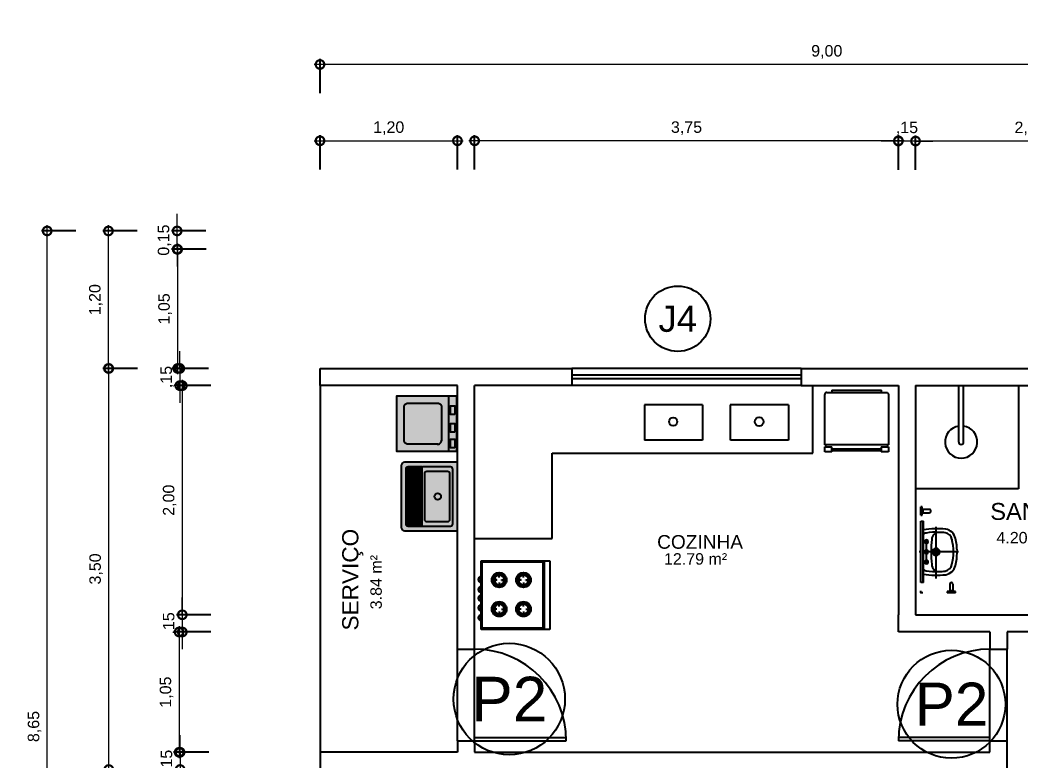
# Model space of a CAD drawing. Header units: metres. Extents: x 0 to 327, y 17 to 88.
# Drawn here: x 130.99 to 139.73, y 56.96 to 63.42 of the extents above; entities that cross this region are included whole.
import ezdxf
from ezdxf.enums import TextEntityAlignment as Align

# ---------------------------------------------------------------- set-up
doc = ezdxf.new("R2010")
doc.units = ezdxf.units.M
doc.header["$LTSCALE"] = 0.5
for name, color, linetype in [('ARQ-SAN', 1, 'Continuous'), ('ARQ_ALV CT', 5, 'Continuous'), ('ARQ_ESQ CT', 30, 'Continuous'), ('ARQ_MOB 01', 1, 'Continuous'), ('ARQ_MOB 02', 2, 'Continuous'), ('ARQ_PISO', 1, 'Continuous'), ('ARQ_SAN 01', 1, 'Continuous'), ('ARQ_SAN 02', 2, 'Continuous'), ('ARQ_SIMB 01', 1, 'Continuous'), ('ARQ_SIMB 02', 2, 'Continuous'), ('ARQ_TXT 01', 1, 'Continuous'), ('SIMB_02', 2, 'Continuous'), ('SIMB_TXT', 1, 'Continuous')]:
    doc.layers.add(name, color=color, linetype=linetype)
doc.layers.add('ARQ_COTA_AZUL', color=5, linetype='Continuous', lineweight=20, true_color=0x0000ff)
doc.styles.add('Annot_2.0mm', font='arial.ttf', dxfattribs={"height": 2})
doc.styles.add('cota', font='arial.ttf')
doc.styles.add('SIMB', font='arial.ttf')
doc.dimstyles.new('Info 01 - annot', dxfattribs={"dimtxt": 2, "dimasz": 3, "dimexe": 1, "dimexo": 1, "dimgap": 1, "dimtad": 1, "dimzin": 4, "dimtxsty": 'cota', "dimblk": 'DOTSMALL', "dimcen": 2, "dimdle": 1, "dimclrd": 256, "dimclre": 256, "dimclrt": 1, "dimazin": 2, "dimtfac": 0.09, "dimtix": 1, "dimtmove": 2, "dimatfit": 2, "dimfxl": 5, "dimfxlon": 1, "dimtolj": 1, "dimtzin": 4, "dimlwd": -1, "dimarcsym": 1})

# ---------------------------------------------------------------- blocks, each defined once
blk = doc.blocks.new('COD_ESQ')
at = {"layer": 'SIMB_02'}
blk.add_circle((0, 0), 2.5, dxfattribs=at)
at = {"layer": 'SIMB_TXT', "style": 'SIMB'}
blk.add_attdef('CDESQ', text='', height=2, dxfattribs=at).set_placement((0, 0), align=Align.MIDDLE_CENTER)
blk = doc.blocks.new('A$C0AFD4185')
at = {"color": 0}
for p, q in [((0.0112, 0.0406), (0, 0.0406)), ((0, -0.0406), (0, 0.0406)), ((0.0122, 0.0403), (0.0112, 0.0406)), ((0.0129, 0.0396), (0.0122, 0.0403)), ((0.0132, 0.0386), (0.0129, 0.0396)), ((0.0132, -0.0386), (0.0132, 0.0386)), ((0.0132, 0.02), (0.0191, 0.02)), ((0.0191, 0.02), (0.0201, 0.0198)), ((0.0191, -0.0198), (0.0191, 0.02)), ((0.0191, 0.02), (0.0191, -0.0198)), ((0.0201, 0.0198), (0.0208, 0.019)), ((0.0208, 0.019), (0.0211, 0.018)), ((0.0211, 0.018), (0.0211, -0.0177)), ((0, -0.0406), (0.0112, -0.0406)), ((0.0112, -0.0406), (0.0122, -0.0403)), ((0.0122, -0.0403), (0.0129, -0.0396)), ((0.0129, -0.0396), (0.0132, -0.0386)), ((0.0191, -0.0198), (0.0132, -0.0198)), ((0.0201, -0.0195), (0.0191, -0.0198)), ((0.0208, -0.0188), (0.0201, -0.0195)), ((0.0211, -0.0177), (0.0208, -0.0188))]:
    blk.add_line(p, q, dxfattribs=at)
blk.add_lwpolyline([(0.0211, 0.0166), (0.0211, -0.0164), (0.083, -0.0164, 0.414214), (0.0995, 0.0001), (0.0995, 0.0001, 0.414214), (0.083, 0.0166)], format="xyb", close=True, dxfattribs=at)
blk = doc.blocks.new('ESPELHO PNE - ESPELHO PNE _60x80cm_-V1138-GRL PA 20P _13_82_ - 2_ PAVIMENTO')
for p, q in [((-0.3, -0.025), (-0.3, 0)), ((-0.3, 0), (0.3, 0)), ((0.3, -0.02), (-0.3, -0.02)), ((-0.3, -0.025), (0.3, -0.025)), ((0.3, 0), (0.3, -0.025))]:
    blk.add_line(p, q)
blk = doc.blocks.new('pia_PCD')
at = {"color": 0}
for p, q in [((0.15, 0.1388), (0.15, 0.6459)), ((0.0763, 0.5), (0.0332, 0.5)), ((0.0558, 0.2787), (0.0558, 0.5213)), ((0, 0.4), (-0.0151, 0.4)), ((0.3678, 0.4), (0.025, 0.4)), ((0.0763, 0.3), (0.0332, 0.3))]:
    blk.add_line(p, q, dxfattribs=at)
for centre, radius, start, end in [((0.0335, 0.5794), 0.0378, 100.779, 103.21747), ((0.0259, 0.6167), 0.000538, 343.52676, 208.5194), ((0.156, -0.1413), 0.7689, 83.38179, 99.77198), ((0.026, 0.6164), 0.000519, 169.22715, 22.81901), ((0.1559, -0.1413), 0.7689, 83.41457, 99.72949), ((0.1403, 0.069), 0.5235, 85.64421, 99.78476), ((0.1782, 0.5171), 0.0739, 87.99587, 129.7168), ((0.1913, 0.2902), 0.3009, 80.8314, 92.00087), ((0.2388, 0.5875), 0.000527, 335.81909, 194.23097), ((0.2441, 0.6227), 0.000513, 338.81753, 185.32624), ((0.2441, 0.6225), 0.0005, 168.77708, 355.36668), ((0.225, 0.507), 0.1171, 11.94588, 80.83787), ((0.225, 0.507), 0.1171, 12.43493, 80.59847), ((0.0578, 0.5448), 0.0406, 99.1341, 147.74231), ((0.0558, 0.5), 0.0175, 0, 180), ((0.0558, 0.5), 0.0175, 180, 0), ((1.4515, 0.3995), 1.3504, 174.77398, 179.98009), ((0.1736, 0.5224), 0.0669, 129.533, 179.87902), ((0.2388, 0.5872), 0.00052, 158.20977, 11.84028), ((0.225, 0.507), 0.0815, 11.5309, 80.62515), ((0.3048, 0.5237), 0.000516, 99.94054, 2.2101), ((0.3048, 0.5237), 0.0005, 281.65873, 180), ((-0.2664, 0.3862), 0.5875, 1.34669, 13.58796), ((0.3394, 0.5317), 0.000507, 101.28019, 1.02783), ((0.3394, 0.5317), 0.0005, 282.07291, 180), ((-0.1315, 0.4111), 0.4861, 358.68584, 14.42202), ((-0.1315, 0.4111), 0.4861, 358.68584, 14.42202), ((0.0558, 0.4), 0.0178, 0, 180), ((0.0558, 0.4), 0.0178, 180, 0), ((1.4514, 0.4005), 1.3503, 180.01972, 185.22632), ((0.15, 0.4), 0.035, 0, 180), ((0.15, 0.4), 0.035, 180, 0), ((0.15, 0.4), 0.0225, 0, 180), ((0.15, 0.4), 0.0225, 180, 0), ((-0.2664, 0.4138), 0.5875, 346.41236, 358.6537), ((-0.1315, 0.3889), 0.4861, 345.57802, 1.31421), ((-0.1315, 0.3889), 0.4861, 345.57802, 1.31421), ((0.0558, 0.3), 0.0175, 359.999, 180.001), ((0.0558, 0.3), 0.0175, 180, 0), ((0.0578, 0.2552), 0.0406, 212.25969, 260.86364), ((0.1433, 0.7586), 0.5512, 260.39276, 273.82895), ((0.1757, 0.2781), 0.069, 180.52575, 229.65932), ((0.1783, 0.2831), 0.0745, 230.59277, 271.91793), ((0.1859, 0.5595), 0.3509, 269.17383, 278.6709), ((0.225, 0.293), 0.0816, 279.7599, 348.51309), ((0.225, 0.293), 0.1171, 279.40559, 348.0553), ((0.225, 0.293), 0.1171, 279.40559, 347.56623), ((0.3048, 0.2763), 0.0005, 180, 78.33252), ((0.3048, 0.2763), 0.000505, 359.22655, 258.75668), ((0.3394, 0.2683), 0.0005, 180, 77.92019), ((0.3394, 0.2683), 0.000507, 358.9698, 258.73141), ((0.1559, 0.9413), 0.7689, 260.27051, 276.5862), ((0.1559, 0.9413), 0.7689, 260.27051, 276.5862)]:
    blk.add_arc(centre, radius, start, end, dxfattribs=at)
at = {"layer": 'ARQ-SAN', "color": 255}
blk.add_lwpolyline([(0.02, 0), (0, 0), (0, 0.02)], dxfattribs=at)
at = {"color": 0}
blk.add_blockref('A$C0AFD4185', (0, 0.8), dxfattribs=at)
at = {"color": 0, "rotation": 90.00000000000001}
for name, p in [('ESPELHO PNE - ESPELHO PNE _60x80cm_-V1138-GRL PA 20P _13_82_ - 2_ PAVIMENTO', (0, 0.4)), ('A$C0AFD4185', (0.3, 0))]:
    blk.add_blockref(name, p, dxfattribs=at)
blk = doc.blocks.new('chuveiro')
at = {"linetype": 'Continuous'}
for p, q in [((-1.5, 35), (-1.5, 0)), ((1.5, 35), (1.5, 0))]:
    blk.add_line(p, q, dxfattribs=at)
for radius, start, end in [(10, 278.62693, 261.37307), (1.5, 0, 180)]:
    blk.add_arc((0, 35), radius, start, end, dxfattribs=at)
blk = doc.blocks.new('geladeira_porta_de_vidro')
for p, q in [((-0.2425, 0), (-0.2425, -0.0232)), ((-0.2425, 0), (0.2425, 0)), ((0.2425, -0.0232), (0.2425, 0)), ((-0.31, -0.5325), (-0.31, -0.0432)), ((-0.29, -0.0232), (-0.2425, -0.0232)), ((-0.31, -0.6), (-0.31, -0.5525)), ((-0.3, -0.5525), (-0.3, -0.5325)), ((0.3, -0.5325), (-0.3, -0.5325)), ((-0.3, -0.5525), (-0.24, -0.5525)), ((-0.24, -0.6), (-0.24, -0.5525)), ((-0.24, -0.5703), (0.24, -0.5703)), ((0.24, -0.5525), (0.24, -0.6)), ((0.24, -0.5525), (0.3, -0.5525)), ((0.3, -0.5325), (0.3, -0.5525)), ((0.31, -0.5525), (0.31, -0.6)), ((-0.2425, -0.6), (-0.31, -0.6)), ((-0.2425, -0.6), (-0.24, -0.6)), ((-0.2412, -0.5857), (0.24, -0.5857)), ((0.31, -0.6), (0.24, -0.6))]:
    blk.add_line(p, q)
for points in [[(-0.2425, -0.0232), (0.2425, -0.0232)], [(-0.31, -0.5325), (-0.3, -0.5325)], [(-0.31, -0.5525), (-0.3, -0.5525)], [(0.3, -0.5325), (0.31, -0.5325)], [(0.3, -0.5525), (0.31, -0.5525)]]:
    blk.add_lwpolyline(points)
blk.add_lwpolyline([(0.2425, -0.0232), (0.29, -0.0232, -0.414214), (0.31, -0.0432), (0.31, -0.5325)], format="xyb")
blk.add_arc((-0.29, -0.0432), 0.02, 90, 180)
blk = doc.blocks.new('fogao_4_bocas')
for p, q in [((-0.3, -0.6), (-0.3, 0)), ((-0.3, 0), (0.3, 0)), ((0.3, 0), (0.3, -0.6)), ((-0.3, -0.05), (0.3, -0.05)), ((-0.29, -0.06), (0.29, -0.06)), ((-0.29, -0.59), (-0.29, -0.06)), ((0.29, -0.06), (0.29, -0.59)), ((-0.1537, -0.2283), (-0.1537, -0.2303)), ((-0.1313, -0.2079), (-0.1333, -0.2079)), ((-0.1313, -0.2508), (-0.1333, -0.2508)), ((-0.1109, -0.2283), (-0.1109, -0.2303)), ((0.101, -0.2283), (0.101, -0.2303)), ((0.1234, -0.2079), (0.1214, -0.2079)), ((0.1234, -0.2508), (0.1214, -0.2508)), ((0.1438, -0.2283), (0.1438, -0.2303)), ((-0.1313, -0.4202), (-0.1333, -0.4202)), ((0.1234, -0.4202), (0.1214, -0.4202)), ((-0.1537, -0.4406), (-0.1537, -0.4426)), ((-0.1313, -0.463), (-0.1333, -0.463)), ((-0.1109, -0.4406), (-0.1109, -0.4426)), ((0.101, -0.4406), (0.101, -0.4426)), ((0.1234, -0.463), (0.1214, -0.463)), ((0.1438, -0.4406), (0.1438, -0.4426)), ((-0.1601, -0.6), (-0.3, -0.6)), ((0.29, -0.59), (-0.29, -0.59)), ((-0.1113, -0.6), (-0.1601, -0.6)), ((-0.0744, -0.6), (-0.1113, -0.6)), ((-0.0256, -0.6), (-0.0744, -0.6)), ((0.0014, -0.6), (-0.0256, -0.6)), ((0.0502, -0.6), (0.0014, -0.6)), ((0.0871, -0.6), (0.0502, -0.6)), ((0.1359, -0.6), (0.0871, -0.6)), ((0.1728, -0.6), (0.1359, -0.6)), ((0.2217, -0.6), (0.1728, -0.6)), ((0.3, -0.6), (0.2217, -0.6))]:
    blk.add_line(p, q)
for points in [[(-0.1333, -0.2079), (-0.1333, -0.1665)], [(-0.1313, -0.2079), (-0.1313, -0.1665)], [(0.1214, -0.2079), (0.1214, -0.1665)], [(0.1234, -0.2079), (0.1234, -0.1665)], [(-0.1537, -0.2283), (-0.1951, -0.2283)], [(-0.1537, -0.2303), (-0.1951, -0.2303)], [(-0.1333, -0.2508), (-0.1333, -0.2922)], [(-0.1313, -0.2508), (-0.1313, -0.2922)], [(-0.1109, -0.2283), (-0.0695, -0.2283)], [(-0.1109, -0.2303), (-0.0695, -0.2303)], [(0.101, -0.2283), (0.0596, -0.2283)], [(0.101, -0.2303), (0.0596, -0.2303)], [(0.1214, -0.2508), (0.1214, -0.2922)], [(0.1234, -0.2508), (0.1234, -0.2922)], [(0.1438, -0.2283), (0.1852, -0.2283)], [(0.1438, -0.2303), (0.1852, -0.2303)], [(-0.1333, -0.4202), (-0.1333, -0.3788)], [(-0.1313, -0.4202), (-0.1313, -0.3788)], [(0.1214, -0.4202), (0.1214, -0.3788)], [(0.1234, -0.4202), (0.1234, -0.3788)], [(-0.1537, -0.4406), (-0.1951, -0.4406)], [(-0.1537, -0.4426), (-0.1951, -0.4426)], [(-0.1333, -0.463), (-0.1333, -0.5044)], [(-0.1313, -0.463), (-0.1313, -0.5044)], [(-0.1109, -0.4406), (-0.0695, -0.4406)], [(-0.1109, -0.4426), (-0.0695, -0.4426)], [(0.101, -0.4406), (0.0596, -0.4406)], [(0.101, -0.4426), (0.0596, -0.4426)], [(0.1214, -0.463), (0.1214, -0.5044)], [(0.1234, -0.463), (0.1234, -0.5044)], [(0.1438, -0.4406), (0.1852, -0.4406)], [(0.1438, -0.4426), (0.1852, -0.4426)]]:
    blk.add_lwpolyline(points)
for centre in [(-0.1323, -0.2293), (0.1224, -0.2293), (-0.1323, -0.4416), (0.1224, -0.4416)]:
    blk.add_circle(centre, 0.0647)
for centre, radius, start, end in [((-0.1323, -0.2293), 0.0628, 90.91173, 179.08827), ((-0.1323, -0.2293), 0.0628, 0.91173, 89.08827), ((0.1224, -0.2293), 0.0628, 90.91173, 179.08827), ((0.1224, -0.2293), 0.0628, 0.91173, 89.08827), ((-0.1323, -0.2293), 0.0628, 180.91173, 269.08827), ((-0.1323, -0.2293), 0.0529, 91.08404, 178.91596), ((-0.1323, -0.2293), 0.0529, 181.08404, 268.91596), ((-0.1323, -0.2293), 0.0429, 91.33702, 178.66298), ((-0.1323, -0.2293), 0.0429, 181.33702, 268.66298), ((-0.1323, -0.2293), 0.0529, 1.08404, 88.91596), ((-0.1323, -0.2293), 0.0429, 1.33702, 88.66298), ((-0.1323, -0.2293), 0.0628, 270.91173, 359.08827), ((-0.1323, -0.2293), 0.0529, 271.08404, 358.91596), ((-0.1323, -0.2293), 0.0429, 271.33702, 358.66298), ((0.1224, -0.2293), 0.0628, 180.91173, 269.08827), ((0.1224, -0.2293), 0.0529, 91.08404, 178.91596), ((0.1224, -0.2293), 0.0529, 181.08404, 268.91596), ((0.1224, -0.2293), 0.0429, 91.33702, 178.66298), ((0.1224, -0.2293), 0.0429, 181.33702, 268.66298), ((0.1224, -0.2293), 0.0529, 1.08404, 88.91596), ((0.1224, -0.2293), 0.0429, 1.33702, 88.66298), ((0.1224, -0.2293), 0.0429, 271.33702, 358.66298), ((0.1224, -0.2293), 0.0529, 271.08404, 358.91596), ((0.1224, -0.2293), 0.0628, 270.91173, 359.08827), ((-0.1323, -0.4416), 0.0628, 90.91173, 179.08827), ((-0.1323, -0.4416), 0.0529, 91.08404, 178.91596), ((-0.1323, -0.4416), 0.0429, 91.33702, 178.66298), ((-0.1323, -0.4416), 0.0628, 0.91173, 89.08827), ((-0.1323, -0.4416), 0.0529, 1.08404, 88.91596), ((-0.1323, -0.4416), 0.0429, 1.33702, 88.66298), ((0.1224, -0.4416), 0.0628, 90.91173, 179.08827), ((0.1224, -0.4416), 0.0529, 91.08404, 178.91596), ((0.1224, -0.4416), 0.0429, 91.33702, 178.66298), ((0.1224, -0.4416), 0.0628, 0.91173, 89.08827), ((0.1224, -0.4416), 0.0529, 1.08404, 88.91596), ((0.1224, -0.4416), 0.0429, 1.33702, 88.66298), ((-0.1323, -0.4416), 0.0628, 180.91173, 269.08827), ((-0.1323, -0.4416), 0.0529, 181.08404, 268.91596), ((-0.1323, -0.4416), 0.0429, 181.33702, 268.66298), ((-0.1323, -0.4416), 0.0628, 270.91173, 359.08827), ((-0.1323, -0.4416), 0.0529, 271.08404, 358.91596), ((-0.1323, -0.4416), 0.0429, 271.33702, 358.66298), ((0.1224, -0.4416), 0.0628, 180.91173, 269.08827), ((0.1224, -0.4416), 0.0529, 181.08404, 268.91596), ((0.1224, -0.4416), 0.0429, 181.33702, 268.66298), ((0.1224, -0.4416), 0.0628, 270.91173, 359.08827), ((0.1224, -0.4416), 0.0529, 271.08404, 358.91596), ((0.1224, -0.4416), 0.0429, 271.33702, 358.66298), ((-0.1357, -0.6), 0.0244, 180, 0), ((-0.1357, -0.6), 0.0214, 180, 0), ((-0.05, -0.6), 0.0244, 180, 0), ((-0.05, -0.6), 0.0214, 180, 0), ((0.0258, -0.6), 0.0244, 180, 0), ((0.0258, -0.6), 0.0214, 180, 0), ((0.1115, -0.6), 0.0244, 180, 0), ((0.1115, -0.6), 0.0214, 180, 0), ((0.1972, -0.6), 0.0244, 180, 0), ((0.1972, -0.6), 0.0214, 180, 0)]:
    blk.add_arc(centre, radius, start, end)
blk = doc.blocks.new('_DotSmall')
at = {"color": 0, "linetype": 'ByBlock', "const_width": 0.5}
blk.add_lwpolyline([(-0.0625, 0, 1), (0.0625, 0, 1)], format="xyb", close=True, dxfattribs=at)
blk = doc.blocks.new('*D39')
at = {"layer": 'ARQ_COTA_AZUL', "transparency": 16777216}
for p, q in [((149.1405, 57.6327), (149.1405, 57.7827)), ((149.1405, 57.4827), (149.1405, 57.6327)), ((149.1405, 57.4827), (149.1405, 57.3327))]:
    blk.add_line(p, q, dxfattribs=at)
at = {"layer": 'ARQ_COTA_AZUL', "lineweight": -2, "transparency": 16777216}
for p, q in [((148.8905, 57.6327), (149.1905, 57.6327)), ((148.8905, 57.4827), (149.1905, 57.4827))]:
    blk.add_line(p, q, dxfattribs=at)
at = {"layer": 'ARQ_COTA_AZUL', "transparency": 16777216, "xscale": 0.15, "yscale": 0.15, "zscale": 0.15}
for p, rotation in [((149.1405, 57.6327), 270), ((149.1405, 57.4827), 90)]:
    blk.add_blockref('_DotSmall', p, dxfattribs=dict(at, rotation=rotation))
at = {"layer": 'ARQ_COTA_AZUL', "color": 1, "transparency": 16777216, "insert": (149.0304, 57.5577), "char_height": 0.1, "attachment_point": 5, "rotation": 90, "style": 'cota'}
blk.add_mtext('\\A1;,15', dxfattribs=at)
blk = doc.blocks.new('*D48')
at = {"layer": 'ARQ_COTA_AZUL', "lineweight": -2, "transparency": 16777216}
for p, q in [((138.8113, 62.1172), (138.8113, 62.4172)), ((140.8113, 62.1172), (140.8113, 62.4172))]:
    blk.add_line(p, q, dxfattribs=at)
at = {"layer": 'ARQ_COTA_AZUL', "transparency": 16777216}
blk.add_line((140.8613, 62.3672), (138.7613, 62.3672), dxfattribs=at)
at = {"layer": 'ARQ_COTA_AZUL', "transparency": 16777216, "xscale": 0.15, "yscale": 0.15, "zscale": 0.15, "rotation": 180}
blk.add_blockref('_DotSmall', (138.8113, 62.3672), dxfattribs=at)
at = {"layer": 'ARQ_COTA_AZUL', "transparency": 16777216, "xscale": 0.15, "yscale": 0.15, "zscale": 0.15}
blk.add_blockref('_DotSmall', (140.8113, 62.3672), dxfattribs=at)
at = {"layer": 'ARQ_COTA_AZUL', "color": 1, "transparency": 16777216, "insert": (139.8113, 62.4773), "char_height": 0.1, "attachment_point": 5, "style": 'cota'}
blk.add_mtext('\\A1;2,10', dxfattribs=at)
blk = doc.blocks.new('*D49')
at = {"layer": 'ARQ_COTA_AZUL', "lineweight": -2, "transparency": 16777216}
for p, q in [((138.6613, 62.1172), (138.6613, 62.4172)), ((138.8113, 62.1172), (138.8113, 62.4172))]:
    blk.add_line(p, q, dxfattribs=at)
at = {"layer": 'ARQ_COTA_AZUL', "transparency": 16777216}
for p, q in [((138.6613, 62.3672), (138.5113, 62.3672)), ((138.8113, 62.3672), (138.6613, 62.3672)), ((138.8113, 62.3672), (138.9613, 62.3672))]:
    blk.add_line(p, q, dxfattribs=at)
at = {"layer": 'ARQ_COTA_AZUL', "transparency": 16777216, "xscale": 0.15, "yscale": 0.15, "zscale": 0.15}
blk.add_blockref('_DotSmall', (138.6613, 62.3672), dxfattribs=at)
at = {"layer": 'ARQ_COTA_AZUL', "transparency": 16777216, "xscale": 0.15, "yscale": 0.15, "zscale": 0.15, "rotation": 180}
blk.add_blockref('_DotSmall', (138.8113, 62.3672), dxfattribs=at)
at = {"layer": 'ARQ_COTA_AZUL', "color": 1, "transparency": 16777216, "insert": (138.7363, 62.4773), "char_height": 0.1, "attachment_point": 5, "style": 'cota'}
blk.add_mtext('\\A1;,15', dxfattribs=at)
blk = doc.blocks.new('*D50')
at = {"layer": 'ARQ_COTA_AZUL', "lineweight": -2, "transparency": 16777216}
for p, q in [((134.9616, 62.1195), (134.9616, 62.4195)), ((138.6616, 62.1195), (138.6616, 62.4195))]:
    blk.add_line(p, q, dxfattribs=at)
at = {"layer": 'ARQ_COTA_AZUL', "transparency": 16777216}
blk.add_line((138.7116, 62.3695), (134.9116, 62.3695), dxfattribs=at)
at = {"layer": 'ARQ_COTA_AZUL', "transparency": 16777216, "xscale": 0.15, "yscale": 0.15, "zscale": 0.15, "rotation": 180}
blk.add_blockref('_DotSmall', (134.9616, 62.3695), dxfattribs=at)
at = {"layer": 'ARQ_COTA_AZUL', "transparency": 16777216, "xscale": 0.15, "yscale": 0.15, "zscale": 0.15}
blk.add_blockref('_DotSmall', (138.6616, 62.3695), dxfattribs=at)
at = {"layer": 'ARQ_COTA_AZUL', "color": 1, "transparency": 16777216, "insert": (136.8116, 62.4796), "char_height": 0.1, "attachment_point": 5, "style": 'cota'}
blk.add_mtext('\\A1;3,75', dxfattribs=at)
blk = doc.blocks.new('*D51')
at = {"layer": 'ARQ_COTA_AZUL', "transparency": 16777216}
for p, q in [((132.3639, 61.5827), (132.3639, 61.7327)), ((132.3639, 61.4227), (132.3639, 61.5827)), ((132.3639, 61.4227), (132.3639, 61.2727))]:
    blk.add_line(p, q, dxfattribs=at)
at = {"layer": 'ARQ_COTA_AZUL', "lineweight": -2, "transparency": 16777216}
for p, q in [((132.6139, 61.5827), (132.3139, 61.5827)), ((132.6139, 61.4227), (132.3139, 61.4227))]:
    blk.add_line(p, q, dxfattribs=at)
at = {"layer": 'ARQ_COTA_AZUL', "transparency": 16777216, "xscale": 0.15, "yscale": 0.15, "zscale": 0.15}
for p, rotation in [((132.3639, 61.5827), 270), ((132.3639, 61.4227), 90)]:
    blk.add_blockref('_DotSmall', p, dxfattribs=dict(at, rotation=rotation))
at = {"layer": 'ARQ_COTA_AZUL', "color": 1, "transparency": 16777216, "insert": (132.2538, 61.5027), "char_height": 0.1, "attachment_point": 5, "rotation": 90, "style": 'cota'}
blk.add_mtext('\\A1;0,15', dxfattribs=at)
blk = doc.blocks.new('*D54')
at = {"layer": 'ARQ_COTA_AZUL', "transparency": 16777216}
blk.add_line((132.3684, 61.4727), (132.3684, 60.3327), dxfattribs=at)
at = {"layer": 'ARQ_COTA_AZUL', "lineweight": -2, "transparency": 16777216}
for p, q in [((132.6184, 61.4227), (132.3184, 61.4227)), ((132.6184, 60.3827), (132.3184, 60.3827))]:
    blk.add_line(p, q, dxfattribs=at)
at = {"layer": 'ARQ_COTA_AZUL', "transparency": 16777216, "xscale": 0.15, "yscale": 0.15, "zscale": 0.15}
for p, rotation in [((132.3684, 61.4227), 90), ((132.3684, 60.3827), 270)]:
    blk.add_blockref('_DotSmall', p, dxfattribs=dict(at, rotation=rotation))
at = {"layer": 'ARQ_COTA_AZUL', "color": 1, "transparency": 16777216, "insert": (132.2584, 60.9027), "char_height": 0.1, "attachment_point": 5, "rotation": 90, "style": 'cota'}
blk.add_mtext('\\A1;1,05', dxfattribs=at)
blk = doc.blocks.new('*D55')
at = {"layer": 'ARQ_COTA_AZUL', "transparency": 16777216}
for p, q in [((132.3872, 60.3827), (132.3872, 60.5327)), ((132.3872, 60.3827), (132.3872, 60.2327)), ((132.3872, 60.2327), (132.3872, 60.0827))]:
    blk.add_line(p, q, dxfattribs=at)
at = {"layer": 'ARQ_COTA_AZUL', "lineweight": -2, "transparency": 16777216}
for p, q in [((132.6372, 60.3827), (132.3372, 60.3827)), ((132.6372, 60.2327), (132.3372, 60.2327))]:
    blk.add_line(p, q, dxfattribs=at)
at = {"layer": 'ARQ_COTA_AZUL', "transparency": 16777216, "xscale": 0.15, "yscale": 0.15, "zscale": 0.15}
for p, rotation in [((132.3872, 60.3827), 270), ((132.3872, 60.2327), 90)]:
    blk.add_blockref('_DotSmall', p, dxfattribs=dict(at, rotation=rotation))
at = {"layer": 'ARQ_COTA_AZUL', "color": 1, "transparency": 16777216, "insert": (132.2771, 60.3077), "char_height": 0.1, "attachment_point": 5, "rotation": 90, "style": 'cota'}
blk.add_mtext('\\A1;,15', dxfattribs=at)
blk = doc.blocks.new('*D56')
at = {"layer": 'ARQ_COTA_AZUL', "lineweight": -2, "transparency": 16777216}
for p, q in [((132.6589, 60.2327), (132.3589, 60.2327)), ((132.6589, 58.2327), (132.3589, 58.2327))]:
    blk.add_line(p, q, dxfattribs=at)
at = {"layer": 'ARQ_COTA_AZUL', "transparency": 16777216}
blk.add_line((132.4089, 60.2827), (132.4089, 58.1827), dxfattribs=at)
at = {"layer": 'ARQ_COTA_AZUL', "transparency": 16777216, "xscale": 0.15, "yscale": 0.15, "zscale": 0.15}
for p, rotation in [((132.4089, 60.2327), 90), ((132.4089, 58.2327), 270)]:
    blk.add_blockref('_DotSmall', p, dxfattribs=dict(at, rotation=rotation))
at = {"layer": 'ARQ_COTA_AZUL', "color": 1, "transparency": 16777216, "insert": (132.2988, 59.2327), "char_height": 0.1, "attachment_point": 5, "rotation": 90, "style": 'cota'}
blk.add_mtext('\\A1;2,00', dxfattribs=at)
blk = doc.blocks.new('*D57')
at = {"layer": 'ARQ_COTA_AZUL', "transparency": 16777216}
for p, q in [((132.4089, 58.2327), (132.4089, 58.3827)), ((132.4089, 58.2327), (132.4089, 58.0827)), ((132.4089, 58.0827), (132.4089, 57.9327))]:
    blk.add_line(p, q, dxfattribs=at)
at = {"layer": 'ARQ_COTA_AZUL', "lineweight": -2, "transparency": 16777216}
for p, q in [((132.6589, 58.2327), (132.3589, 58.2327)), ((132.6589, 58.0827), (132.3589, 58.0827))]:
    blk.add_line(p, q, dxfattribs=at)
at = {"layer": 'ARQ_COTA_AZUL', "transparency": 16777216, "xscale": 0.15, "yscale": 0.15, "zscale": 0.15}
for p, rotation in [((132.4089, 58.2327), 270), ((132.4089, 58.0827), 90)]:
    blk.add_blockref('_DotSmall', p, dxfattribs=dict(at, rotation=rotation))
at = {"layer": 'ARQ_COTA_AZUL', "color": 1, "transparency": 16777216, "insert": (132.2988, 58.1577), "char_height": 0.1, "attachment_point": 5, "rotation": 90, "style": 'cota'}
blk.add_mtext('\\A1;,15', dxfattribs=at)
blk = doc.blocks.new('*D58')
at = {"layer": 'ARQ_COTA_AZUL', "transparency": 16777216}
blk.add_line((132.381, 58.1327), (132.381, 56.9827), dxfattribs=at)
at = {"layer": 'ARQ_COTA_AZUL', "lineweight": -2, "transparency": 16777216}
for p, q in [((132.631, 58.0827), (132.331, 58.0827)), ((132.631, 57.0327), (132.331, 57.0327))]:
    blk.add_line(p, q, dxfattribs=at)
at = {"layer": 'ARQ_COTA_AZUL', "transparency": 16777216, "xscale": 0.15, "yscale": 0.15, "zscale": 0.15}
for p, rotation in [((132.381, 58.0827), 90), ((132.381, 57.0327), 270)]:
    blk.add_blockref('_DotSmall', p, dxfattribs=dict(at, rotation=rotation))
at = {"layer": 'ARQ_COTA_AZUL', "color": 1, "transparency": 16777216, "insert": (132.2709, 57.5577), "char_height": 0.1, "attachment_point": 5, "rotation": 90, "style": 'cota'}
blk.add_mtext('\\A1;1,05', dxfattribs=at)
blk = doc.blocks.new('*D59')
at = {"layer": 'ARQ_COTA_AZUL', "transparency": 16777216}
for p, q in [((132.3898, 57.0327), (132.3898, 57.1827)), ((132.3898, 57.0327), (132.3898, 56.8827)), ((132.3898, 56.8827), (132.3898, 56.7327))]:
    blk.add_line(p, q, dxfattribs=at)
at = {"layer": 'ARQ_COTA_AZUL', "lineweight": -2, "transparency": 16777216}
for p, q in [((132.6398, 57.0327), (132.3398, 57.0327)), ((132.6398, 56.8827), (132.3398, 56.8827))]:
    blk.add_line(p, q, dxfattribs=at)
at = {"layer": 'ARQ_COTA_AZUL', "transparency": 16777216, "xscale": 0.15, "yscale": 0.15, "zscale": 0.15}
for p, rotation in [((132.3898, 57.0327), 270), ((132.3898, 56.8827), 90)]:
    blk.add_blockref('_DotSmall', p, dxfattribs=dict(at, rotation=rotation))
at = {"layer": 'ARQ_COTA_AZUL', "color": 1, "transparency": 16777216, "insert": (132.2797, 56.9577), "char_height": 0.1, "attachment_point": 5, "rotation": 90, "style": 'cota'}
blk.add_mtext('\\A1;,15', dxfattribs=at)
blk = doc.blocks.new('*D65')
at = {"layer": 'ARQ_COTA_AZUL', "transparency": 16777216}
blk.add_line((131.7669, 56.8327), (131.7669, 60.4327), dxfattribs=at)
at = {"layer": 'ARQ_COTA_AZUL', "lineweight": -2, "transparency": 16777216}
for p, q in [((132.0169, 60.3827), (131.7169, 60.3827)), ((132.0169, 56.8827), (131.7169, 56.8827))]:
    blk.add_line(p, q, dxfattribs=at)
at = {"layer": 'ARQ_COTA_AZUL', "transparency": 16777216, "xscale": 0.15, "yscale": 0.15, "zscale": 0.15}
for p, rotation in [((131.7669, 60.3827), 90), ((131.7669, 56.8827), 270)]:
    blk.add_blockref('_DotSmall', p, dxfattribs=dict(at, rotation=rotation))
at = {"layer": 'ARQ_COTA_AZUL', "color": 1, "transparency": 16777216, "insert": (131.6568, 58.6327), "char_height": 0.1, "attachment_point": 5, "rotation": 90, "style": 'cota'}
blk.add_mtext('\\A1;3,50', dxfattribs=at)
blk = doc.blocks.new('*D66')
at = {"layer": 'ARQ_COTA_AZUL', "transparency": 16777216}
blk.add_line((131.229, 52.8827), (131.229, 61.6327), dxfattribs=at)
at = {"layer": 'ARQ_COTA_AZUL', "lineweight": -2, "transparency": 16777216}
for p, q in [((131.479, 61.5827), (131.179, 61.5827)), ((131.479, 52.9327), (131.179, 52.9327))]:
    blk.add_line(p, q, dxfattribs=at)
at = {"layer": 'ARQ_COTA_AZUL', "transparency": 16777216, "xscale": 0.15, "yscale": 0.15, "zscale": 0.15}
for p, rotation in [((131.229, 61.5827), 90), ((131.229, 52.9327), 270)]:
    blk.add_blockref('_DotSmall', p, dxfattribs=dict(at, rotation=rotation))
at = {"layer": 'ARQ_COTA_AZUL', "color": 1, "transparency": 16777216, "insert": (131.1189, 57.2577), "char_height": 0.1, "attachment_point": 5, "rotation": 90, "style": 'cota'}
blk.add_mtext('\\A1;8,65', dxfattribs=at)
blk = doc.blocks.new('*D67')
at = {"layer": 'ARQ_COTA_AZUL', "lineweight": -2, "transparency": 16777216}
for p, q in [((133.6088, 63.628), (133.6088, 63.928)), ((147.5613, 63.628), (147.5613, 63.928))]:
    blk.add_line(p, q, dxfattribs=at)
at = {"layer": 'ARQ_COTA_AZUL', "transparency": 16777216}
blk.add_line((147.6113, 63.878), (133.5588, 63.878), dxfattribs=at)
at = {"layer": 'ARQ_COTA_AZUL', "transparency": 16777216, "xscale": 0.15, "yscale": 0.15, "zscale": 0.15, "rotation": 180}
blk.add_blockref('_DotSmall', (133.6088, 63.878), dxfattribs=at)
at = {"layer": 'ARQ_COTA_AZUL', "transparency": 16777216, "xscale": 0.15, "yscale": 0.15, "zscale": 0.15}
blk.add_blockref('_DotSmall', (147.5613, 63.878), dxfattribs=at)
at = {"layer": 'ARQ_COTA_AZUL', "color": 1, "transparency": 16777216, "insert": (140.585, 63.9881), "char_height": 0.1, "attachment_point": 5, "style": 'cota'}
blk.add_mtext('\\A1;14,10', dxfattribs=at)
blk = doc.blocks.new('*D69')
at = {"layer": 'ARQ_COTA_AZUL', "lineweight": -2, "transparency": 16777216}
for p, q in [((139.6044, 50.9349), (139.6044, 50.6349)), ((142.4544, 50.9349), (142.4544, 50.6349))]:
    blk.add_line(p, q, dxfattribs=at)
at = {"layer": 'ARQ_COTA_AZUL', "transparency": 16777216}
blk.add_line((139.5544, 50.6849), (142.5044, 50.6849), dxfattribs=at)
at = {"layer": 'ARQ_COTA_AZUL', "transparency": 16777216, "xscale": 0.15, "yscale": 0.15, "zscale": 0.15, "rotation": 180}
blk.add_blockref('_DotSmall', (139.6044, 50.6849), dxfattribs=at)
at = {"layer": 'ARQ_COTA_AZUL', "transparency": 16777216, "xscale": 0.15, "yscale": 0.15, "zscale": 0.15}
blk.add_blockref('_DotSmall', (142.4544, 50.6849), dxfattribs=at)
at = {"layer": 'ARQ_COTA_AZUL', "color": 1, "transparency": 16777216, "insert": (141.0294, 50.795), "char_height": 0.1, "width": 0.26221, "attachment_point": 5, "style": 'cota'}
blk.add_mtext('\\A1;3,00', dxfattribs=at)
blk = doc.blocks.new('*D70')
at = {"layer": 'ARQ_COTA_AZUL', "lineweight": -2, "transparency": 16777216}
for p, q in [((139.4613, 50.9349), (139.4613, 50.6349)), ((139.6113, 50.9349), (139.6113, 50.6349))]:
    blk.add_line(p, q, dxfattribs=at)
at = {"layer": 'ARQ_COTA_AZUL', "transparency": 16777216}
for p, q in [((139.4613, 50.6849), (139.3113, 50.6849)), ((139.4613, 50.6849), (139.6113, 50.6849)), ((139.6113, 50.6849), (139.7613, 50.6849))]:
    blk.add_line(p, q, dxfattribs=at)
at = {"layer": 'ARQ_COTA_AZUL', "transparency": 16777216, "xscale": 0.15, "yscale": 0.15, "zscale": 0.15}
blk.add_blockref('_DotSmall', (139.4613, 50.6849), dxfattribs=at)
at = {"layer": 'ARQ_COTA_AZUL', "transparency": 16777216, "xscale": 0.15, "yscale": 0.15, "zscale": 0.15, "rotation": 180}
blk.add_blockref('_DotSmall', (139.6113, 50.6849), dxfattribs=at)
at = {"layer": 'ARQ_COTA_AZUL', "color": 1, "transparency": 16777216, "insert": (139.5363, 50.795), "char_height": 0.1, "attachment_point": 5, "style": 'cota'}
blk.add_mtext('\\A1;,15', dxfattribs=at)
blk = doc.blocks.new('*D73')
at = {"layer": 'ARQ_COTA_AZUL', "lineweight": -2, "transparency": 16777216}
for p, q in [((139.4613, 50.6311), (139.4613, 50.3311)), ((142.4613, 50.6311), (142.4613, 50.3311))]:
    blk.add_line(p, q, dxfattribs=at)
at = {"layer": 'ARQ_COTA_AZUL', "transparency": 16777216}
blk.add_line((139.4113, 50.3811), (142.5113, 50.3811), dxfattribs=at)
at = {"layer": 'ARQ_COTA_AZUL', "transparency": 16777216, "xscale": 0.15, "yscale": 0.15, "zscale": 0.15, "rotation": 180}
blk.add_blockref('_DotSmall', (139.4613, 50.3811), dxfattribs=at)
at = {"layer": 'ARQ_COTA_AZUL', "transparency": 16777216, "xscale": 0.15, "yscale": 0.15, "zscale": 0.15}
blk.add_blockref('_DotSmall', (142.4613, 50.3811), dxfattribs=at)
at = {"layer": 'ARQ_COTA_AZUL', "color": 1, "transparency": 16777216, "insert": (140.9613, 50.4912), "char_height": 0.1, "attachment_point": 5, "style": 'cota'}
blk.add_mtext('\\A1;3,15', dxfattribs=at)
blk = doc.blocks.new('*D78')
at = {"layer": 'ARQ_COTA_AZUL', "transparency": 16777216}
blk.add_line((131.7641, 60.3327), (131.7641, 61.6327), dxfattribs=at)
at = {"layer": 'ARQ_COTA_AZUL', "lineweight": -2, "transparency": 16777216}
for p, q in [((132.0141, 61.5827), (131.7141, 61.5827)), ((132.0141, 60.3827), (131.7141, 60.3827))]:
    blk.add_line(p, q, dxfattribs=at)
at = {"layer": 'ARQ_COTA_AZUL', "transparency": 16777216, "xscale": 0.15, "yscale": 0.15, "zscale": 0.15}
for p, rotation in [((131.7641, 61.5827), 90), ((131.7641, 60.3827), 270)]:
    blk.add_blockref('_DotSmall', p, dxfattribs=dict(at, rotation=rotation))
at = {"layer": 'ARQ_COTA_AZUL', "color": 1, "transparency": 16777216, "insert": (131.654, 60.9827), "char_height": 0.1, "attachment_point": 5, "rotation": 90, "style": 'cota'}
blk.add_mtext('\\A1;1,20', dxfattribs=at)
blk = doc.blocks.new('maq. lavar_02')
at = {"true_color": 0xffffff}
h = blk.add_hatch(color=7, dxfattribs=at)
h.dxf.hatch_style = 1
h.paths.add_polyline_path([(0.75, 0), (0, 0), (0, 0.8), (0.75, 0.8)])
for points in [[(0.75, 0), (0, 0), (0, 0.8), (0.75, 0.8), (0.75, 0)], [(0, 0.1), (0.75, 0.1)]]:
    blk.add_lwpolyline(points)
blk.add_lwpolyline([(0.1, 0.245), (0.1, 0.65, -0.414214), (0.15, 0.7), (0.6, 0.7, -0.414214), (0.65, 0.65), (0.65, 0.25, -0.414214), (0.6, 0.2), (0.147, 0.2)], format="xyb")
for points in [[(0.052, 0.02), (0.052, 0.078), (0.167, 0.078), (0.167, 0.02)], [(0.26, 0.02), (0.26, 0.078), (0.376, 0.078), (0.376, 0.02)], [(0.5, 0.02), (0.5, 0.078), (0.615, 0.078), (0.615, 0.02)]]:
    blk.add_lwpolyline(points, close=True)
blk.add_arc((0.15, 0.25), 0.05, 173.8325, 273.1265)
blk = doc.blocks.new('tanque_05')
at = {"true_color": 0xffffff}
h = blk.add_hatch(color=7, dxfattribs=at)
h.dxf.hatch_style = 1
edge = h.paths.add_edge_path()
edge.add_line((-0.2686, -0.4916), (0.2686, -0.4916))
edge.add_arc((0.2686, -0.4612), 0.0304, 270, 360)
edge.add_line((0.299, -0.4612), (0.299, -0.0101))
edge.add_arc((0.2889, -0.0101), 0.0101, 0, 90)
edge.add_line((0.2889, 0), (-0.2889, 0))
edge.add_arc((-0.2889, -0.0101), 0.0101, 90, 180)
edge.add_line((-0.299, -0.0101), (-0.299, -0.4612))
edge.add_arc((-0.2686, -0.4612), 0.0304, 180, 270)
for p, q in [((-0.2585, -0.3249), (0.2585, -0.3249)), ((0.2585, -0.331), (-0.2585, -0.331)), ((-0.2585, -0.3452), (0.2585, -0.3452)), ((0.2585, -0.3513), (-0.2585, -0.3513)), ((-0.2585, -0.3654), (0.2585, -0.3654)), ((0.2585, -0.3715), (-0.2585, -0.3715)), ((-0.2585, -0.3857), (0.2585, -0.3857)), ((0.2585, -0.3918), (-0.2585, -0.3918)), ((-0.2585, -0.406), (0.2585, -0.406)), ((0.2585, -0.4121), (-0.2585, -0.4121)), ((-0.2585, -0.4263), (0.2585, -0.4263)), ((-0.251, -0.4465), (0.251, -0.4465))]:
    blk.add_line(p, q)
for points in [[(-0.2686, -0.4916), (0.2686, -0.4916, 0.414214), (0.299, -0.4612), (0.299, -0.0101, 0.414214), (0.2889, 0), (-0.2889, 0, 0.414214), (-0.299, -0.0101), (-0.299, -0.4612, 0.414214)], [(-0.1977, -0.2889), (0.1977, -0.2889, 0.414214), (0.2179, -0.2686), (0.2179, -0.0862, 0.414214), (0.1977, -0.0659), (-0.1977, -0.0659, 0.414214), (-0.2179, -0.0862), (-0.2179, -0.2686, 0.414214)]]:
    blk.add_lwpolyline(points, format="xyb", close=True)
for points in [[(0.2585, -0.2807), (0.2585, -0.0608, 0.414214), (0.2382, -0.0405), (-0.2382, -0.0405, 0.414214), (-0.2585, -0.0608), (-0.2585, -0.2807)], [(-0.2585, -0.2822), (-0.2585, -0.3006, 0.414214), (-0.2484, -0.3107), (-0.2357, -0.3107), (0.2342, -0.3107), (0.2484, -0.3107, 0.414214), (0.2585, -0.3006), (0.2585, -0.2822)], [(-0.2585, -0.3092), (-0.2585, -0.4308, 0.414214), (-0.2382, -0.4511), (0.2382, -0.4511, 0.414214), (0.2585, -0.4308), (0.2585, -0.3092, 0.414214)]]:
    blk.add_lwpolyline(points, format="xyb")
blk.add_lwpolyline([(0.2584, -0.4323), (-0.2584, -0.4323)])
blk.add_circle((0, -0.1723), 0.0284)
blk = doc.blocks.new('*D104')
at = {"layer": 'ARQ_COTA_AZUL', "lineweight": -2, "transparency": 16777216}
for p, q in [((133.6113, 62.1196), (133.6113, 62.4196)), ((134.8113, 62.1196), (134.8113, 62.4196))]:
    blk.add_line(p, q, dxfattribs=at)
at = {"layer": 'ARQ_COTA_AZUL', "transparency": 16777216}
blk.add_line((133.5613, 62.3696), (134.8613, 62.3696), dxfattribs=at)
at = {"layer": 'ARQ_COTA_AZUL', "transparency": 16777216, "xscale": 0.15, "yscale": 0.15, "zscale": 0.15, "rotation": 180}
blk.add_blockref('_DotSmall', (133.6113, 62.3696), dxfattribs=at)
at = {"layer": 'ARQ_COTA_AZUL', "transparency": 16777216, "xscale": 0.15, "yscale": 0.15, "zscale": 0.15}
blk.add_blockref('_DotSmall', (134.8113, 62.3696), dxfattribs=at)
at = {"layer": 'ARQ_COTA_AZUL', "color": 1, "transparency": 16777216, "insert": (134.2113, 62.4797), "char_height": 0.1, "attachment_point": 5, "style": 'cota'}
blk.add_mtext('\\A1;1,20', dxfattribs=at)
blk = doc.blocks.new('*D105')
at = {"layer": 'ARQ_COTA_AZUL', "transparency": 16777216}
blk.add_line((142.5113, 63.0356), (133.5613, 63.0356), dxfattribs=at)
at = {"layer": 'ARQ_COTA_AZUL', "lineweight": -2, "transparency": 16777216}
for p, q in [((133.6113, 62.7856), (133.6113, 63.0856)), ((142.4613, 62.7856), (142.4613, 63.0856))]:
    blk.add_line(p, q, dxfattribs=at)
at = {"layer": 'ARQ_COTA_AZUL', "transparency": 16777216, "xscale": 0.15, "yscale": 0.15, "zscale": 0.15, "rotation": 180}
blk.add_blockref('_DotSmall', (133.6113, 63.0356), dxfattribs=at)
at = {"layer": 'ARQ_COTA_AZUL', "transparency": 16777216, "xscale": 0.15, "yscale": 0.15, "zscale": 0.15}
blk.add_blockref('_DotSmall', (142.4613, 63.0356), dxfattribs=at)
at = {"layer": 'ARQ_COTA_AZUL', "color": 1, "transparency": 16777216, "insert": (138.0363, 63.1457), "char_height": 0.1, "attachment_point": 5, "style": 'cota'}
blk.add_mtext('\\A1;9,00', dxfattribs=at)

msp = doc.modelspace()

# ---------------------------------------------------------------- linework, layer by layer
at = {"layer": 'ARQ_ALV CT'}
for p, q in [((133.6113, 60.2327), (133.6113, 60.3827)), ((133.6113, 60.3827), (135.8113, 60.3827)), ((135.8113, 60.3827), (135.8113, 60.2327)), ((137.8113, 60.3827), (137.8113, 60.2327)), ((137.8113, 60.3827), (142.461, 60.3827)), ((134.8113, 60.2327), (133.6113, 60.2327)), ((134.8113, 57.9327), (134.8113, 60.2327)), ((134.9613, 57.9327), (134.9613, 60.2327)), ((135.8113, 60.2327), (134.9613, 60.2327)), ((137.8113, 60.2327), (138.6613, 60.2327)), ((138.6613, 60.2327), (138.6613, 58.2327)), ((138.8113, 60.2327), (138.8113, 58.2327)), ((138.8113, 60.2327), (140.8113, 60.2327)), ((138.6613, 58.0827), (138.6613, 58.2327)), ((138.8113, 58.2327), (140.8113, 58.2327)), ((139.4613, 58.0827), (138.6613, 58.0827)), ((139.4613, 58.0827), (139.4613, 57.9327)), ((140.9613, 58.0827), (139.6113, 58.0827)), ((139.6113, 58.0827), (139.6113, 57.9327)), ((134.8113, 57.9327), (134.9613, 57.9327)), ((139.4613, 57.9327), (139.6113, 57.9327)), ((134.8113, 57.1327), (134.8113, 57.0327)), ((134.8113, 57.1327), (134.9613, 57.1327)), ((134.9613, 57.1327), (134.9613, 57.0327)), ((139.4613, 57.0327), (139.4613, 57.1327)), ((139.4613, 57.1327), (139.6113, 57.1327)), ((139.6113, 56.8827), (139.6113, 57.1327)), ((134.8113, 57.0327), (133.6113, 57.0327)), ((133.6113, 57.0327), (133.6113, 56.8827)), ((134.9613, 57.0327), (136.2113, 57.0327)), ((136.2113, 57.0327), (139.4613, 57.0327))]:
    msp.add_line(p, q, dxfattribs=at)
at = {"layer": 'ARQ_ESQ CT'}
for p, q in [((137.8113, 60.3227), (135.8113, 60.3227)), ((137.8113, 60.2927), (135.8113, 60.2927)), ((136.8113, 60.2327), (136.8113, 60.2327)), ((134.9613, 57.1627), (135.7613, 57.1627)), ((139.4613, 57.1627), (138.6613, 57.1627)), ((134.9613, 57.1327), (135.7613, 57.1327)), ((139.4613, 57.1327), (138.6613, 57.1327))]:
    msp.add_line(p, q, dxfattribs=at)
at = {"layer": 'ARQ_MOB 01'}
msp.add_circle((137.4461, 59.9179), 0.0385, dxfattribs=at)
at = {"layer": 'ARQ_PISO'}
for p, q in [((137.8113, 60.3827), (135.8113, 60.3827)), ((133.6113, 60.2327), (133.6113, 57.0327)), ((137.8113, 60.2327), (135.8113, 60.2327)), ((134.8113, 57.1327), (134.8113, 57.9327)), ((134.9613, 57.1327), (134.9613, 57.9327)), ((139.4613, 57.1327), (139.4613, 57.9327)), ((139.6113, 57.1327), (139.6113, 57.9327))]:
    msp.add_line(p, q, dxfattribs=at)
at = {"layer": 'ARQ_SAN 01'}
for p, q in [((136.9518, 60.0656), (136.4434, 60.0656)), ((136.4434, 60.0656), (136.4434, 59.7575)), ((136.9518, 60.0656), (136.9518, 59.7575)), ((137.7019, 60.0656), (137.1935, 60.0656)), ((137.1935, 60.0656), (137.1935, 59.7575)), ((137.7019, 60.0656), (137.7019, 59.7575)), ((136.9518, 59.7575), (136.4448, 59.7575)), ((137.7019, 59.7575), (137.1948, 59.7575))]:
    msp.add_line(p, q, dxfattribs=at)
msp.add_circle((136.695, 59.9179), 0.0358, dxfattribs=at)
at = {"layer": 'ARQ_SAN 02'}
for p, q in [((139.7113, 60.2327), (139.7113, 59.3327)), ((137.7455, 59.6438), (137.9135, 59.6438)), ((139.7113, 59.3327), (138.8113, 59.3327))]:
    msp.add_line(p, q, dxfattribs=at)
at = {"layer": 'ARQ_SIMB 01'}
for centre, start, end in [((134.9613, 57.1327), 0, 90), ((139.4613, 57.1327), 90, 180)]:
    msp.add_arc(centre, 0.8, start, end, dxfattribs=at)
at = {"layer": 'ARQ_SIMB 02'}
for p, q in [((137.9135, 59.6438), (137.9135, 60.2327)), ((135.6371, 58.8985), (135.6371, 59.6438)), ((135.6371, 59.6438), (137.7455, 59.6438)), ((134.9613, 58.8985), (135.6371, 58.8985))]:
    msp.add_line(p, q, dxfattribs=at)

# ---------------------------------------------------------------- block references
at = {"color": 143, "true_color": 0x7aafdf, "xscale": 0.1883775612850616, "yscale": 0.1883775612850616, "zscale": 0.1883775612850616}
msp.add_blockref('COD_ESQ', (139.125, 57.4523), dxfattribs=at).add_auto_attribs({'CDESQ': 'P2'})
at = {"layer": 'ARQ_ESQ CT', "xscale": 0.1945515711068312, "yscale": 0.1945515711068312, "zscale": 0.1945515711068312}
msp.add_blockref('COD_ESQ', (135.2639, 57.4974), dxfattribs=at).add_auto_attribs({'CDESQ': 'P2'})
at = {"layer": 'ARQ_MOB 01', "xscale": 0.6507822158130855, "yscale": 0.6507822158130855, "zscale": 0.6507822158130855, "rotation": 90}
msp.add_blockref('maq. lavar_02', (134.8018, 59.6565), dxfattribs=at)
at = {"layer": 'ARQ_MOB 01', "rotation": 270}
msp.add_blockref('fogao_4_bocas', (135.6174, 58.4047), dxfattribs=at)
at = {"layer": 'ARQ_MOB 02', "xscale": 0.8979679709492416, "yscale": 0.8979679709492416, "zscale": 0.8979679709492416}
msp.add_blockref('geladeira_porta_de_vidro', (138.2967, 60.1939), dxfattribs=at)
at = {"layer": 'ARQ_PISO', "xscale": 0.1140875686313642, "yscale": 0.1140875686313642, "zscale": 0.1140875686313642}
msp.add_blockref('COD_ESQ', (136.735, 60.8165), dxfattribs=at).add_auto_attribs({'CDESQ': 'J4'})
at = {"layer": 'ARQ_SAN 01', "rotation": 270}
msp.add_blockref('tanque_05', (134.8113, 59.2647), dxfattribs=at)
at = {"layer": 'ARQ_SAN 02', "xscale": 0.01406304238769519, "yscale": 0.01406304238769519, "zscale": 0.01406304238769519, "rotation": 180}
msp.add_blockref('chuveiro', (139.2099, 60.2327), dxfattribs=at)
at = {"layer": 'ARQ_SAN 02', "xscale": 0.8920320470449281, "yscale": 0.8920320470449281, "zscale": 0.8920320470449281}
msp.add_blockref('pia_PCD', (138.8571, 58.4246), dxfattribs=at)

# ---------------------------------------------------------------- texts
at = {"layer": 'ARQ_TXT 01', "attachment_point": 1, "style": 'Annot_2.0mm'}
for s, insert, char_height, width in [('SANIT.', (139.4638, 59.2088), 0.14778, 1.364364), ('COZINHA', (136.555, 58.9285), 0.11928, 1.73418), ('4.20 m²', (139.5176, 58.9559), 0.1, 0.557749), ('\\pxtr6;12.79 m²', (136.615, 58.7704), 0.1, 0.639976)]:
    msp.add_mtext(s, dxfattribs=dict(at, insert=insert, char_height=char_height, width=width))
at = {"layer": 'ARQ_TXT 01', "insert": (133.8051, 58.0957), "char_height": 0.14111, "attachment_point": 1, "rotation": 90, "style": 'Annot_2.0mm'}
msp.add_mtext('SERVIÇO', dxfattribs=at)
at = {"layer": 'ARQ_TXT 01', "insert": (134.0509, 58.281), "char_height": 0.1, "width": 0.518181, "attachment_point": 1, "rotation": 90, "style": 'Annot_2.0mm'}
msp.add_mtext('3.84 m²', dxfattribs=at)

# ---------------------------------------------------------------- dimensions: what is measured, and where the dimension line sits
at = {"layer": 'ARQ_COTA_AZUL'}
for base, p1, p2, text, picture, middle in [((133.6088, 63.878), (147.5613, 57.6327), (133.6088, 57.6327), '14,10', '*D67', (140.585, 63.9881)), ((133.6113, 63.0356), (142.4613, 60.3827), (133.6113, 60.3827), '9,00', '*D105', (138.0363, 63.1457)), ((134.9616, 62.3695), (138.6616, 60.2961), (134.9616, 60.2961), '3,75', '*D50', (136.8116, 62.4796)), ((138.8113, 62.3672), (140.8113, 60.2827), (138.8113, 60.2827), '2,10', '*D48', (139.8113, 62.4773)), ((142.4613, 50.3811), (139.4613, 58.0827), (142.4613, 58.0827), '3,15', '*D73', (140.9613, 50.4912)), ((142.4544, 50.6849), (139.6044, 58.1098), (142.4544, 58.1098), '3,00', '*D69', (141.0294, 50.795))]:
    dim = msp.add_linear_dim(base=base, p1=p1, p2=p2, text=text, dimstyle='Info 01 - annot', dxfattribs=at)
    dim.commit()
    dim.dimension.update_dxf_attribs({"geometry": picture, "text_midpoint": middle})
for base, p1, p2, picture, middle in [((134.8113, 62.3696), (133.6113, 60.3108), (134.8113, 60.3108), '*D104', (134.2113, 62.4797)), ((138.6613, 62.3672), (138.8113, 60.2827), (138.6613, 60.2827), '*D49', (138.7363, 62.4773)), ((139.6113, 50.6849), (139.4613, 58.0827), (139.6113, 58.0827), '*D70', (139.5363, 50.795))]:
    dim = msp.add_linear_dim(base=base, p1=p1, p2=p2, dimstyle='Info 01 - annot', dxfattribs=at)
    dim.commit()
    dim.dimension.update_dxf_attribs({"geometry": picture, "text_midpoint": middle})
for base, p1, p2, text, picture, middle in [((132.3639, 61.5827), (142.611, 61.4227), (142.611, 61.5827), '0,15', '*D51', (132.2538, 61.5027)), ((132.3684, 60.3827), (142.461, 61.4227), (142.461, 60.3827), '1,05', '*D54', (132.2584, 60.9027))]:
    dim = msp.add_linear_dim(base=base, p1=p1, p2=p2, angle=90, text=text, dimstyle='Info 01 - annot', dxfattribs=at)
    dim.commit()
    dim.dimension.update_dxf_attribs({"geometry": picture, "text_midpoint": middle})
for base, p1, p2, picture, middle in [((131.229, 61.5827), (142.4613, 52.9327), (142.4613, 61.5827), '*D66', (131.1189, 57.2577)), ((131.7641, 61.5827), (142.4613, 60.3827), (142.4613, 61.5827), '*D78', (131.654, 60.9827)), ((132.3872, 60.2327), (142.461, 60.3827), (142.461, 60.2327), '*D55', (132.2771, 60.3077)), ((131.7669, 60.3827), (133.4613, 56.8827), (133.4613, 60.3827), '*D65', (131.6568, 58.6327)), ((132.4089, 58.2327), (138.8113, 60.2327), (138.8113, 58.2327), '*D56', (132.2988, 59.2327)), ((132.4089, 58.0827), (138.8113, 58.2327), (138.8113, 58.0827), '*D57', (132.2988, 58.1577)), ((132.381, 57.0327), (139.4613, 58.0827), (139.4613, 57.0327), '*D58', (132.2709, 57.5577)), ((149.1405, 57.6327), (147.4113, 57.4827), (0, 57.6327), '*D39', (149.0304, 57.5577)), ((132.3898, 56.8827), (139.4613, 57.0327), (139.4613, 56.8827), '*D59', (132.2797, 56.9577))]:
    dim = msp.add_linear_dim(base=base, p1=p1, p2=p2, angle=90, dimstyle='Info 01 - annot', dxfattribs=at)
    dim.commit()
    dim.dimension.update_dxf_attribs({"geometry": picture, "text_midpoint": middle})

doc.saveas('drawing.dxf')
